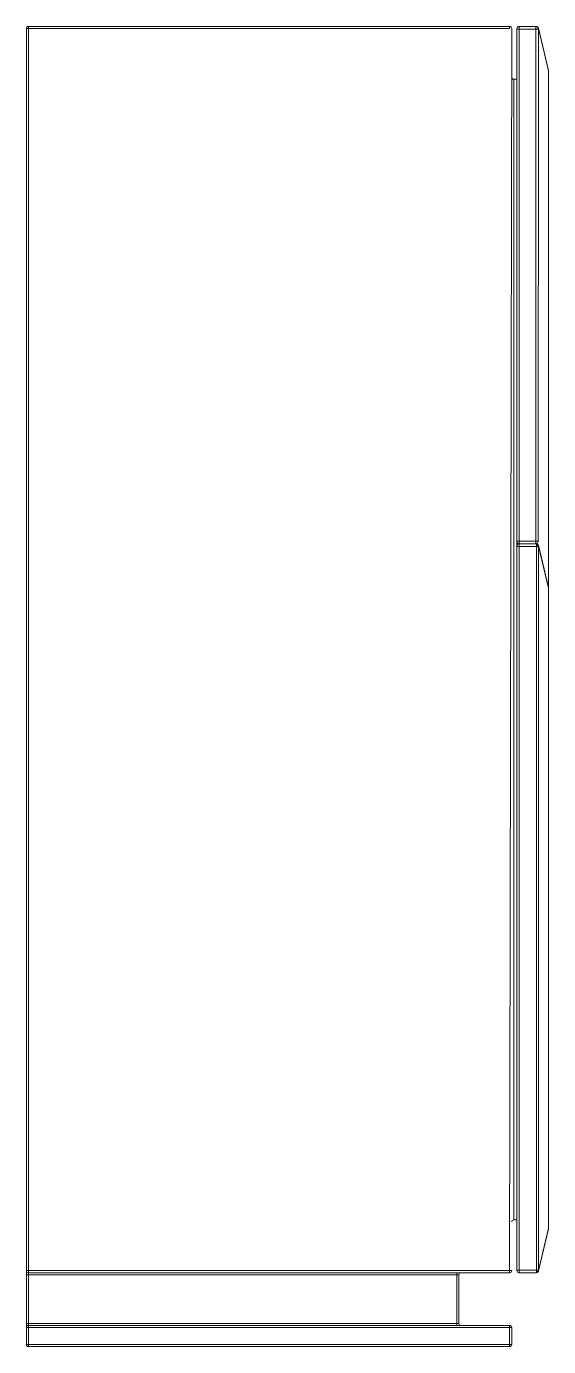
# Paper-space layout '_Gauche' of a CAD drawing. Header units: millimetres. Extents: x -233 to 263, y -659 to 591.
import ezdxf

# ---------------------------------------------------------------- set-up
doc = ezdxf.new("R2010")
doc.units = ezdxf.units.MM

psp = doc.layouts.new('_Gauche')

# ---------------------------------------------------------------- linework, layer by layer
at = {"color": 7, "linetype": 'Continuous', "lineweight": 15}
for p, q in [((-232.5, 589.3), (225.5, 589.3)), ((-232.5, -656.7), (-232.5, 589.3)), ((-230.5, -658.7), (-230.5, 591.3)), ((-230.5, 591.3), (225.5, 591.3)), ((225.5, 589.3), (225.5, 591.3)), ((225.5, -588.7), (227.5, 589.3)), ((232.5, -586.7), (232.5, 589.3)), ((232.5, 588.8), (252.5, 588.8)), ((234.5, 591.3), (250.9, 591.3)), ((234.5, -588.7), (234.5, 591.3)), ((250.5, 101.3), (250.5, 591.3)), ((252.5, 103.3), (252.9, 588.8)), ((252.9, 589.8), (262.4, 549.7)), ((262.4, 549.3), (252.9, 589.2)), ((229.5, 541.3), (229.5, -538.7)), ((232.5, 541.3), (229.5, 541.3)), ((262.4, -546.6), (262.5, 549.3)), ((232.5, 103.8), (252.5, 103.8)), ((234.5, 101.3), (250.9, 101.3)), ((251, 100.6), (250.9, 101.3)), ((252.9, 100.2), (262.5, 60.2)), ((232.5, 98.8), (252.9, 98.8)), ((250.9, -586.2), (250.9, 98.8)), ((252.9, 99.8), (262.4, 59.7)), ((262.4, 59.3), (252.9, 99.2)), ((252.9, 98.8), (252.9, -586.2)), ((232.5, -538.7), (229.5, -538.7)), ((252.9, -586.5), (262.5, -546.6)), ((252.9, -587.1), (262.4, -547.1)), ((-232.5, -586.7), (227.5, -586.7)), ((232.5, -586.2), (252.9, -586.2)), ((-232.5, -590.7), (177.5, -590.7)), ((225.5, -588.7), (-230.5, -588.7)), ((175.5, -638.7), (175.5, -588.7)), ((177.5, -590.7), (177.5, -636.7)), ((250.9, -588.7), (234.5, -588.7)), ((250.9, -588.7), (251, -588)), ((-232.5, -636.7), (177.5, -636.7)), ((-232.5, -640.7), (227.5, -640.7)), ((-230.5, -638.7), (225.5, -638.7)), ((225.5, -658.7), (225.5, -638.7)), ((227.5, -640.7), (227.5, -656.7)), ((-232.5, -656.7), (227.5, -656.7)), ((225.5, -658.7), (-230.5, -658.7))]:
    psp.add_line(p, q, dxfattribs=at)
at = {"color": 8, "linetype": 'Continuous', "lineweight": 15}
for p, q in [((250.9, 591.3), (250.9, 591.3)), ((250.9, 101.3), (250.9, 101.4)), ((252.9, 100.2), (252.7, 100.2))]:
    psp.add_line(p, q, dxfattribs=at)
at = {"color": 7, "linetype": 'Continuous', "lineweight": 15, "flags": 128}
psp.add_lwpolyline([(262.4, 60.2), (262.5, 59.8), (262.5, 59.7), (262.4, 59.7)], dxfattribs=at)
at = {"color": 7, "linetype": 'Continuous', "lineweight": 15}
for centre, radius, start, end in [((-230.5, 589.3), 2, 90, 180), ((225.5, 589.3), 2, 0, 90), ((234.5, 589.3), 2, 90, 180), ((250.5, 589.3), 2, 0, 90), ((250.9, 589.3), 2, 13.4477, 90), ((251.9, 589.4), 1.02, 346.842, 13.158), ((254.5, 588.8), 1.6, 167.9563, 180.7309), ((229.5, 543.3), 2, 180, 270), ((261.5, 549.5), 1.02, 346.842, 13.158), ((260.5, 549.3), 2, 360, 13.4477), ((234.5, 103.3), 2, 180, 270), ((234.5, 99.3), 2, 90, 180), ((250.5, 103.3), 2, 270, 360), ((250.9, 99.3), 2, 13.4477, 90), ((290.1, 98.9), 39.2, 177.5728, 180.1575), ((250.9, 98.4), 2.19, 20.6099, 87.3527), ((251.4, 99), 1.66, 23.4267, 104.5554), ((261.9, 101), 9.08, 184.5924, 193.5222), ((251.9, 99.4), 1.02, 346.842, 13.158), ((254.5, 98.8), 1.6, 167.9563, 180.7309), ((261.5, 59.5), 1.02, 346.842, 13.158), ((260.5, 59.3), 2, 360, 13.4477), ((229.5, -540.7), 2, 90, 180), ((261.5, -546.9), 1.02, 346.842, 13.158), ((260.5, -546.6), 2, 346.5523, 0), ((-230.5, -586.7), 2, 180, 270), ((225.5, -586.7), 2, 270, 360), ((234.5, -586.7), 2, 180, 270), ((290.1, -586.3), 39.2, 179.8425, 182.4272), ((250.9, -586.7), 2, 270, 346.5523), ((250.9, -585.8), 2.19, 272.6473, 339.3901), ((251.4, -586.3), 1.66, 255.4446, 336.5733), ((254.5, -586.2), 1.6, 179.2691, 192.0437), ((251.9, -586.8), 1.02, 346.842, 13.158), ((179.5, -590.7), 2, 90, 180), ((179.5, -636.7), 2, 180, 270), ((-230.5, -640.7), 2, 90, 180), ((225.5, -640.7), 2, 0, 90), ((-230.5, -656.7), 2, 180, 270), ((225.5, -656.7), 2, 270, 0)]:
    psp.add_arc(centre, radius, start, end, dxfattribs=at)
at = {"color": 8, "linetype": 'Continuous', "lineweight": 15}
for centre, radius, start, end in [((251.7, 589.3), 1.23, 16.4743, 69.3784), ((251.4, 588.8), 1.58, 15.1079, 50.1162)]:
    psp.add_arc(centre, radius, start, end, dxfattribs=at)

doc.saveas('drawing.dxf')
